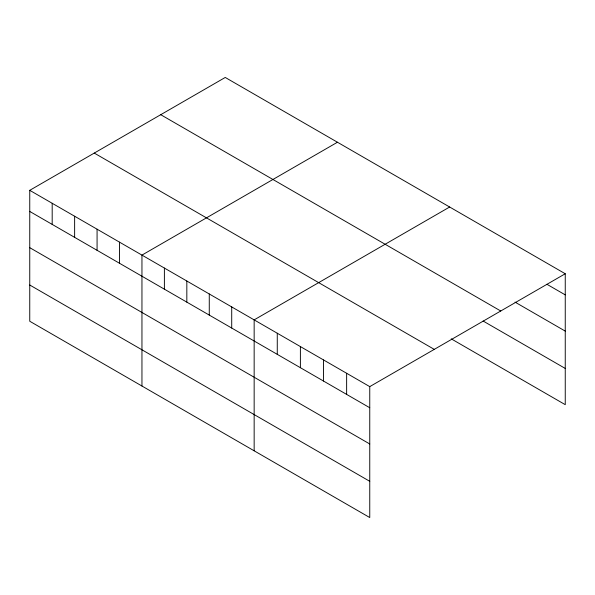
<?xml version="1.0" encoding="UTF-8"?>
<svg xmlns="http://www.w3.org/2000/svg" width="595" height="595" viewBox="0 0 595 595"><rect width="100%" height="100%" fill="white"/><g stroke="black" fill="none" stroke-linecap="round" stroke-linejoin="round"><path stroke-width="0.89" d="M29.75 190.326L369.755 386.624L369.755 517.546L29.75 321.248L29.75 190.326L225.245 77.454L565.25 273.752L565.25 404.674L451.241 338.853M337.447 142.235L141.952 255.106L141.952 386.021M449.649 207.015L254.154 319.879L254.154 450.802M369.755 386.624L565.25 273.752M546.917 284.284L565.25 294.875M515.025 302.111L565.25 331.11M160.732 114.701L500.737 310.999M483.133 321.032L565.25 368.439M94.263 153.079L434.268 349.377M29.75 211.441L369.755 407.746M29.75 247.676L369.755 443.974M29.75 285.012L369.755 481.31M346.632 373.273L346.632 394.396M323.516 359.93L323.516 381.045M300.393 346.58L300.393 367.695M277.27 333.23L277.27 354.352M231.715 306.923L231.715 328.046M209.269 293.967L209.269 315.09M186.83 281.011L186.83 302.134M164.391 268.062L164.391 289.177M119.513 242.15L119.513 263.265M97.074 229.194L97.074 250.309M74.628 216.238L74.628 237.353M52.189 203.282L52.189 224.397"/></g></svg>
